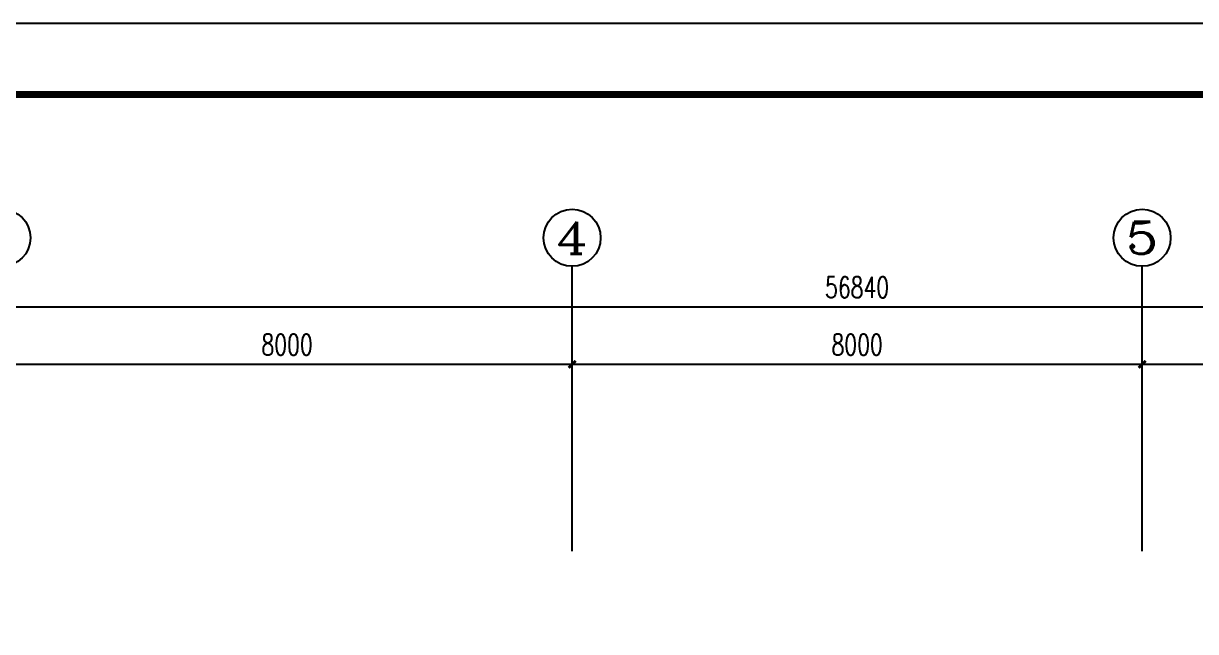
# Model space of a CAD drawing. Extents: x 1738143 to 1822243, y -608375 to -303375.
# Drawn here: x 1766032 to 1782482, y -434718 to -426175 of the extents above; entities that cross this region are included whole.
import ezdxf
from ezdxf.enums import TextEntityAlignment as Align

# ---------------------------------------------------------------- set-up
doc = ezdxf.new("R2010")
doc.units = 0
doc.header["$LTSCALE"] = 1000
doc.header["$MEASUREMENT"] = 0
for name, color, linetype in [('AXIS', 3, 'Continuous'), ('AXIS_TEXT', 7, 'Continuous'), ('PUB_DIM', 3, 'Continuous'), ('TK', 4, 'Continuous')]:
    doc.layers.add(name, color=color, linetype=linetype)
doc.styles.add('_TCH_AXIS', font='COMPLEX', dxfattribs={"bigfont": 'GBCBIG'})
doc.styles.add('_TCH_DIM_T3', font='SIMPLEX', dxfattribs={"width": 0.705882, "bigfont": 'GBCBIG'})
doc.styles.add('COMPLEX', font='COMPLEX')
doc.styles.add('HZTXT1', font='romans.shx', dxfattribs={"width": 0.7, "bigfont": 'GBHZFS.SHX'})
doc.styles.get("Standard").update_dxf_attribs({"font": 'gbenor.shx', "bigfont": 'gbcbig.shx'})
doc.dimstyles.new('_TCH_ARCH&&100', dxfattribs={"dimtxt": 297.5, "dimasz": 100, "dimexe": 250, "dimexo": 300, "dimgap": 126.25, "dimtad": 1, "dimdec": 0, "dimzin": 0, "dimdsep": 46, "dimtxsty": '_TCH_DIM_T3', "dimblk": 'ARCHTICK', "dimcen": 0.09, "dimclrt": 7, "dimazin": 2, "dimtfac": 1, "dimtdec": 0, "dimtix": 1, "dimtmove": 2, "dimatfit": 3, "dimfxl": 30, "dimtolj": 1, "dimtzin": 0, "dimarcsym": 0})

# ---------------------------------------------------------------- blocks, each defined once
blk = doc.blocks.new('_ArchTick')
at = {"color": 0, "linetype": 'ByBlock', "const_width": 0.4}
blk.add_lwpolyline([(-0.5, -0.5), (0.5, 0.5)], dxfattribs=at)
blk = doc.blocks.new('*D96')
at = {"layer": 'Defpoints', "color": 0, "transparency": 16777216}
for p in [(-16300, 32940), (-24300, 31924), (-16300, 31924)]:
    blk.add_point(p, dxfattribs=at)
at = {"layer": 'PUB_DIM', "color": 0, "lineweight": -2, "transparency": 16777216}
for p, q in [((-24300, 32224), (-24300, 33190)), ((-16300, 32224), (-16300, 33190)), ((-24300, 32940), (-16300, 32940))]:
    blk.add_line(p, q, dxfattribs=at)
at = {"layer": 'PUB_DIM', "color": 0, "lineweight": -2, "transparency": 16777216, "xscale": 100, "yscale": 100, "zscale": 100, "rotation": 180}
blk.add_blockref('_ArchTick', (-24300, 32940), dxfattribs=at)
at = {"layer": 'PUB_DIM', "color": 0, "lineweight": -2, "transparency": 16777216, "xscale": 100, "yscale": 100, "zscale": 100}
blk.add_blockref('_ArchTick', (-16300, 32940), dxfattribs=at)
at = {"layer": 'PUB_DIM', "color": 7, "transparency": 16777216, "insert": (-20300, 33215), "char_height": 297.5, "attachment_point": 5, "style": '_TCH_DIM_T3'}
blk.add_mtext('\\A1;8000', dxfattribs=at)
blk = doc.blocks.new('*D97')
at = {"layer": 'Defpoints', "color": 0, "transparency": 16777216}
for p in [(-8300, 32940), (-16300, 31924), (-8300, 31924)]:
    blk.add_point(p, dxfattribs=at)
at = {"layer": 'PUB_DIM', "color": 0, "lineweight": -2, "transparency": 16777216}
for p, q in [((-16300, 32224), (-16300, 33190)), ((-8300, 32224), (-8300, 33190)), ((-16300, 32940), (-8300, 32940))]:
    blk.add_line(p, q, dxfattribs=at)
at = {"layer": 'PUB_DIM', "color": 0, "lineweight": -2, "transparency": 16777216, "xscale": 100, "yscale": 100, "zscale": 100, "rotation": 180}
blk.add_blockref('_ArchTick', (-16300, 32940), dxfattribs=at)
at = {"layer": 'PUB_DIM', "color": 0, "lineweight": -2, "transparency": 16777216, "xscale": 100, "yscale": 100, "zscale": 100}
blk.add_blockref('_ArchTick', (-8300, 32940), dxfattribs=at)
at = {"layer": 'PUB_DIM', "color": 7, "transparency": 16777216, "insert": (-12300, 33215), "char_height": 297.5, "attachment_point": 5, "style": '_TCH_DIM_T3'}
blk.add_mtext('\\A1;8000', dxfattribs=at)
blk = doc.blocks.new('*D98')
at = {"layer": 'Defpoints', "color": 0, "transparency": 16777216}
for p in [(-300, 32940), (-8300, 31924), (-300, 31924)]:
    blk.add_point(p, dxfattribs=at)
at = {"layer": 'PUB_DIM', "color": 0, "lineweight": -2, "transparency": 16777216}
for p, q in [((-8300, 32224), (-8300, 33190)), ((-300, 32224), (-300, 33190)), ((-8300, 32940), (-300, 32940))]:
    blk.add_line(p, q, dxfattribs=at)
at = {"layer": 'PUB_DIM', "color": 0, "lineweight": -2, "transparency": 16777216, "xscale": 100, "yscale": 100, "zscale": 100, "rotation": 180}
blk.add_blockref('_ArchTick', (-8300, 32940), dxfattribs=at)
at = {"layer": 'PUB_DIM', "color": 0, "lineweight": -2, "transparency": 16777216, "xscale": 100, "yscale": 100, "zscale": 100}
blk.add_blockref('_ArchTick', (-300, 32940), dxfattribs=at)
at = {"layer": 'PUB_DIM', "color": 7, "transparency": 16777216, "insert": (-4300, 33215), "char_height": 297.5, "attachment_point": 5, "style": '_TCH_DIM_T3'}
blk.add_mtext('\\A1;8000', dxfattribs=at)
blk = doc.blocks.new('*D102')
at = {"layer": 'Defpoints', "color": 0, "transparency": 16777216}
for p in [(16120, 33747), (-40720, 32705), (16120, 32705)]:
    blk.add_point(p, dxfattribs=at)
at = {"layer": 'PUB_DIM', "color": 0, "lineweight": -2, "transparency": 16777216}
for p, q in [((-40720, 33005), (-40720, 33997)), ((16120, 33005), (16120, 33997)), ((-40720, 33747), (16120, 33747))]:
    blk.add_line(p, q, dxfattribs=at)
at = {"layer": 'PUB_DIM', "color": 0, "lineweight": -2, "transparency": 16777216, "xscale": 100, "yscale": 100, "zscale": 100, "rotation": 180}
blk.add_blockref('_ArchTick', (-40720, 33747), dxfattribs=at)
at = {"layer": 'PUB_DIM', "color": 0, "lineweight": -2, "transparency": 16777216, "xscale": 100, "yscale": 100, "zscale": 100}
blk.add_blockref('_ArchTick', (16120, 33747), dxfattribs=at)
at = {"layer": 'PUB_DIM', "color": 7, "transparency": 16777216, "insert": (-12300, 34022), "char_height": 297.5, "attachment_point": 5, "style": '_TCH_DIM_T3'}
blk.add_mtext('\\A1;56840', dxfattribs=at)
blk = doc.blocks.new('*D243')
at = {"layer": 'Defpoints', "color": 0, "transparency": 16777216}
for p in [(-16300, 32940), (-24300, 31924), (-16300, 31924)]:
    blk.add_point(p, dxfattribs=at)
at = {"layer": 'PUB_DIM', "color": 0, "lineweight": -2, "transparency": 16777216}
for p, q in [((-24300, 32224), (-24300, 33190)), ((-16300, 32224), (-16300, 33190)), ((-24300, 32940), (-16300, 32940))]:
    blk.add_line(p, q, dxfattribs=at)
at = {"layer": 'PUB_DIM', "color": 0, "lineweight": -2, "transparency": 16777216, "xscale": 100, "yscale": 100, "zscale": 100, "rotation": 180}
blk.add_blockref('_ArchTick', (-24300, 32940), dxfattribs=at)
at = {"layer": 'PUB_DIM', "color": 0, "lineweight": -2, "transparency": 16777216, "xscale": 100, "yscale": 100, "zscale": 100}
blk.add_blockref('_ArchTick', (-16300, 32940), dxfattribs=at)
at = {"layer": 'PUB_DIM', "color": 7, "transparency": 16777216, "insert": (-20300, 33215), "char_height": 297.5, "attachment_point": 5, "style": '_TCH_DIM_T3'}
blk.add_mtext('\\A1;8000', dxfattribs=at)
blk = doc.blocks.new('*D244')
at = {"layer": 'Defpoints', "color": 0, "transparency": 16777216}
for p in [(-8300, 32940), (-16300, 31924), (-8300, 31924)]:
    blk.add_point(p, dxfattribs=at)
at = {"layer": 'PUB_DIM', "color": 0, "lineweight": -2, "transparency": 16777216}
for p, q in [((-16300, 32224), (-16300, 33190)), ((-8300, 32224), (-8300, 33190)), ((-16300, 32940), (-8300, 32940))]:
    blk.add_line(p, q, dxfattribs=at)
at = {"layer": 'PUB_DIM', "color": 0, "lineweight": -2, "transparency": 16777216, "xscale": 100, "yscale": 100, "zscale": 100, "rotation": 180}
blk.add_blockref('_ArchTick', (-16300, 32940), dxfattribs=at)
at = {"layer": 'PUB_DIM', "color": 0, "lineweight": -2, "transparency": 16777216, "xscale": 100, "yscale": 100, "zscale": 100}
blk.add_blockref('_ArchTick', (-8300, 32940), dxfattribs=at)
at = {"layer": 'PUB_DIM', "color": 7, "transparency": 16777216, "insert": (-12300, 33215), "char_height": 297.5, "attachment_point": 5, "style": '_TCH_DIM_T3'}
blk.add_mtext('\\A1;8000', dxfattribs=at)
blk = doc.blocks.new('*D245')
at = {"layer": 'Defpoints', "color": 0, "transparency": 16777216}
for p in [(-300, 32940), (-8300, 31924), (-300, 31924)]:
    blk.add_point(p, dxfattribs=at)
at = {"layer": 'PUB_DIM', "color": 0, "lineweight": -2, "transparency": 16777216}
for p, q in [((-8300, 32224), (-8300, 33190)), ((-300, 32224), (-300, 33190)), ((-8300, 32940), (-300, 32940))]:
    blk.add_line(p, q, dxfattribs=at)
at = {"layer": 'PUB_DIM', "color": 0, "lineweight": -2, "transparency": 16777216, "xscale": 100, "yscale": 100, "zscale": 100, "rotation": 180}
blk.add_blockref('_ArchTick', (-8300, 32940), dxfattribs=at)
at = {"layer": 'PUB_DIM', "color": 0, "lineweight": -2, "transparency": 16777216, "xscale": 100, "yscale": 100, "zscale": 100}
blk.add_blockref('_ArchTick', (-300, 32940), dxfattribs=at)
at = {"layer": 'PUB_DIM', "color": 7, "transparency": 16777216, "insert": (-4300, 33215), "char_height": 297.5, "attachment_point": 5, "style": '_TCH_DIM_T3'}
blk.add_mtext('\\A1;8000', dxfattribs=at)
blk = doc.blocks.new('*D249')
at = {"layer": 'Defpoints', "color": 0, "transparency": 16777216}
for p in [(16120, 33747), (-40720, 32705), (16120, 32705)]:
    blk.add_point(p, dxfattribs=at)
at = {"layer": 'PUB_DIM', "color": 0, "lineweight": -2, "transparency": 16777216}
for p, q in [((-40720, 33005), (-40720, 33997)), ((16120, 33005), (16120, 33997)), ((-40720, 33747), (16120, 33747))]:
    blk.add_line(p, q, dxfattribs=at)
at = {"layer": 'PUB_DIM', "color": 0, "lineweight": -2, "transparency": 16777216, "xscale": 100, "yscale": 100, "zscale": 100, "rotation": 180}
blk.add_blockref('_ArchTick', (-40720, 33747), dxfattribs=at)
at = {"layer": 'PUB_DIM', "color": 0, "lineweight": -2, "transparency": 16777216, "xscale": 100, "yscale": 100, "zscale": 100}
blk.add_blockref('_ArchTick', (16120, 33747), dxfattribs=at)
at = {"layer": 'PUB_DIM', "color": 7, "transparency": 16777216, "insert": (-12300, 34022), "char_height": 297.5, "attachment_point": 5, "style": '_TCH_DIM_T3'}
blk.add_mtext('\\A1;56840', dxfattribs=at)
blk = doc.blocks.new('*D390')
at = {"layer": 'Defpoints', "color": 0, "transparency": 16777216}
for p in [(-16300, 32940), (-24300, 31924), (-16300, 31924)]:
    blk.add_point(p, dxfattribs=at)
at = {"layer": 'PUB_DIM', "color": 0, "lineweight": -2, "transparency": 16777216}
for p, q in [((-24300, 32224), (-24300, 33190)), ((-16300, 32224), (-16300, 33190)), ((-24300, 32940), (-16300, 32940))]:
    blk.add_line(p, q, dxfattribs=at)
at = {"layer": 'PUB_DIM', "color": 0, "lineweight": -2, "transparency": 16777216, "xscale": 100, "yscale": 100, "zscale": 100, "rotation": 180}
blk.add_blockref('_ArchTick', (-24300, 32940), dxfattribs=at)
at = {"layer": 'PUB_DIM', "color": 0, "lineweight": -2, "transparency": 16777216, "xscale": 100, "yscale": 100, "zscale": 100}
blk.add_blockref('_ArchTick', (-16300, 32940), dxfattribs=at)
at = {"layer": 'PUB_DIM', "color": 7, "transparency": 16777216, "insert": (-20300, 33215), "char_height": 297.5, "attachment_point": 5, "style": '_TCH_DIM_T3'}
blk.add_mtext('\\A1;8000', dxfattribs=at)
blk = doc.blocks.new('*D391')
at = {"layer": 'Defpoints', "color": 0, "transparency": 16777216}
for p in [(-8300, 32940), (-16300, 31924), (-8300, 31924)]:
    blk.add_point(p, dxfattribs=at)
at = {"layer": 'PUB_DIM', "color": 0, "lineweight": -2, "transparency": 16777216}
for p, q in [((-16300, 32224), (-16300, 33190)), ((-8300, 32224), (-8300, 33190)), ((-16300, 32940), (-8300, 32940))]:
    blk.add_line(p, q, dxfattribs=at)
at = {"layer": 'PUB_DIM', "color": 0, "lineweight": -2, "transparency": 16777216, "xscale": 100, "yscale": 100, "zscale": 100, "rotation": 180}
blk.add_blockref('_ArchTick', (-16300, 32940), dxfattribs=at)
at = {"layer": 'PUB_DIM', "color": 0, "lineweight": -2, "transparency": 16777216, "xscale": 100, "yscale": 100, "zscale": 100}
blk.add_blockref('_ArchTick', (-8300, 32940), dxfattribs=at)
at = {"layer": 'PUB_DIM', "color": 7, "transparency": 16777216, "insert": (-12300, 33215), "char_height": 297.5, "attachment_point": 5, "style": '_TCH_DIM_T3'}
blk.add_mtext('\\A1;8000', dxfattribs=at)
blk = doc.blocks.new('*D392')
at = {"layer": 'Defpoints', "color": 0, "transparency": 16777216}
for p in [(-300, 32940), (-8300, 31924), (-300, 31924)]:
    blk.add_point(p, dxfattribs=at)
at = {"layer": 'PUB_DIM', "color": 0, "lineweight": -2, "transparency": 16777216}
for p, q in [((-8300, 32224), (-8300, 33190)), ((-300, 32224), (-300, 33190)), ((-8300, 32940), (-300, 32940))]:
    blk.add_line(p, q, dxfattribs=at)
at = {"layer": 'PUB_DIM', "color": 0, "lineweight": -2, "transparency": 16777216, "xscale": 100, "yscale": 100, "zscale": 100, "rotation": 180}
blk.add_blockref('_ArchTick', (-8300, 32940), dxfattribs=at)
at = {"layer": 'PUB_DIM', "color": 0, "lineweight": -2, "transparency": 16777216, "xscale": 100, "yscale": 100, "zscale": 100}
blk.add_blockref('_ArchTick', (-300, 32940), dxfattribs=at)
at = {"layer": 'PUB_DIM', "color": 7, "transparency": 16777216, "insert": (-4300, 33215), "char_height": 297.5, "attachment_point": 5, "style": '_TCH_DIM_T3'}
blk.add_mtext('\\A1;8000', dxfattribs=at)
blk = doc.blocks.new('*D396')
at = {"layer": 'Defpoints', "color": 0, "transparency": 16777216}
for p in [(16120, 33747), (-40720, 32705), (16120, 32705)]:
    blk.add_point(p, dxfattribs=at)
at = {"layer": 'PUB_DIM', "color": 0, "lineweight": -2, "transparency": 16777216}
for p, q in [((-40720, 33005), (-40720, 33997)), ((16120, 33005), (16120, 33997)), ((-40720, 33747), (16120, 33747))]:
    blk.add_line(p, q, dxfattribs=at)
at = {"layer": 'PUB_DIM', "color": 0, "lineweight": -2, "transparency": 16777216, "xscale": 100, "yscale": 100, "zscale": 100, "rotation": 180}
blk.add_blockref('_ArchTick', (-40720, 33747), dxfattribs=at)
at = {"layer": 'PUB_DIM', "color": 0, "lineweight": -2, "transparency": 16777216, "xscale": 100, "yscale": 100, "zscale": 100}
blk.add_blockref('_ArchTick', (16120, 33747), dxfattribs=at)
at = {"layer": 'PUB_DIM', "color": 7, "transparency": 16777216, "insert": (-12300, 34022), "char_height": 297.5, "attachment_point": 5, "style": '_TCH_DIM_T3'}
blk.add_mtext('\\A1;56840', dxfattribs=at)
blk = doc.blocks.new('*D548')
at = {"layer": 'Defpoints', "color": 0, "transparency": 16777216}
for p in [(-16300, 32940), (-24300, 31924), (-16300, 31924)]:
    blk.add_point(p, dxfattribs=at)
at = {"layer": 'PUB_DIM', "color": 0, "lineweight": -2, "transparency": 16777216}
for p, q in [((-24300, 32224), (-24300, 33190)), ((-16300, 32224), (-16300, 33190)), ((-24300, 32940), (-16300, 32940))]:
    blk.add_line(p, q, dxfattribs=at)
at = {"layer": 'PUB_DIM', "color": 0, "lineweight": -2, "transparency": 16777216, "xscale": 100, "yscale": 100, "zscale": 100, "rotation": 180}
blk.add_blockref('_ArchTick', (-24300, 32940), dxfattribs=at)
at = {"layer": 'PUB_DIM', "color": 0, "lineweight": -2, "transparency": 16777216, "xscale": 100, "yscale": 100, "zscale": 100}
blk.add_blockref('_ArchTick', (-16300, 32940), dxfattribs=at)
at = {"layer": 'PUB_DIM', "color": 7, "transparency": 16777216, "insert": (-20300, 33215), "char_height": 297.5, "attachment_point": 5, "style": '_TCH_DIM_T3'}
blk.add_mtext('\\A1;8000', dxfattribs=at)
blk = doc.blocks.new('*D549')
at = {"layer": 'Defpoints', "color": 0, "transparency": 16777216}
for p in [(-8300, 32940), (-16300, 31924), (-8300, 31924)]:
    blk.add_point(p, dxfattribs=at)
at = {"layer": 'PUB_DIM', "color": 0, "lineweight": -2, "transparency": 16777216}
for p, q in [((-16300, 32224), (-16300, 33190)), ((-8300, 32224), (-8300, 33190)), ((-16300, 32940), (-8300, 32940))]:
    blk.add_line(p, q, dxfattribs=at)
at = {"layer": 'PUB_DIM', "color": 0, "lineweight": -2, "transparency": 16777216, "xscale": 100, "yscale": 100, "zscale": 100, "rotation": 180}
blk.add_blockref('_ArchTick', (-16300, 32940), dxfattribs=at)
at = {"layer": 'PUB_DIM', "color": 0, "lineweight": -2, "transparency": 16777216, "xscale": 100, "yscale": 100, "zscale": 100}
blk.add_blockref('_ArchTick', (-8300, 32940), dxfattribs=at)
at = {"layer": 'PUB_DIM', "color": 7, "transparency": 16777216, "insert": (-12300, 33215), "char_height": 297.5, "attachment_point": 5, "style": '_TCH_DIM_T3'}
blk.add_mtext('\\A1;8000', dxfattribs=at)
blk = doc.blocks.new('*D550')
at = {"layer": 'Defpoints', "color": 0, "transparency": 16777216}
for p in [(-300, 32940), (-8300, 31924), (-300, 31924)]:
    blk.add_point(p, dxfattribs=at)
at = {"layer": 'PUB_DIM', "color": 0, "lineweight": -2, "transparency": 16777216}
for p, q in [((-8300, 32224), (-8300, 33190)), ((-300, 32224), (-300, 33190)), ((-8300, 32940), (-300, 32940))]:
    blk.add_line(p, q, dxfattribs=at)
at = {"layer": 'PUB_DIM', "color": 0, "lineweight": -2, "transparency": 16777216, "xscale": 100, "yscale": 100, "zscale": 100, "rotation": 180}
blk.add_blockref('_ArchTick', (-8300, 32940), dxfattribs=at)
at = {"layer": 'PUB_DIM', "color": 0, "lineweight": -2, "transparency": 16777216, "xscale": 100, "yscale": 100, "zscale": 100}
blk.add_blockref('_ArchTick', (-300, 32940), dxfattribs=at)
at = {"layer": 'PUB_DIM', "color": 7, "transparency": 16777216, "insert": (-4300, 33215), "char_height": 297.5, "attachment_point": 5, "style": '_TCH_DIM_T3'}
blk.add_mtext('\\A1;8000', dxfattribs=at)
blk = doc.blocks.new('*D554')
at = {"layer": 'Defpoints', "color": 0, "transparency": 16777216}
for p in [(16120, 33747), (-40720, 32705), (16120, 32705)]:
    blk.add_point(p, dxfattribs=at)
at = {"layer": 'PUB_DIM', "color": 0, "lineweight": -2, "transparency": 16777216}
for p, q in [((-40720, 33005), (-40720, 33997)), ((16120, 33005), (16120, 33997)), ((-40720, 33747), (16120, 33747))]:
    blk.add_line(p, q, dxfattribs=at)
at = {"layer": 'PUB_DIM', "color": 0, "lineweight": -2, "transparency": 16777216, "xscale": 100, "yscale": 100, "zscale": 100, "rotation": 180}
blk.add_blockref('_ArchTick', (-40720, 33747), dxfattribs=at)
at = {"layer": 'PUB_DIM', "color": 0, "lineweight": -2, "transparency": 16777216, "xscale": 100, "yscale": 100, "zscale": 100}
blk.add_blockref('_ArchTick', (16120, 33747), dxfattribs=at)
at = {"layer": 'PUB_DIM', "color": 7, "transparency": 16777216, "insert": (-12300, 34022), "char_height": 297.5, "attachment_point": 5, "style": '_TCH_DIM_T3'}
blk.add_mtext('\\A1;56840', dxfattribs=at)
blk = doc.blocks.new('_AXISO')
blk.add_circle((0, 0), 0.5)
at = {"layer": 'AXIS_TEXT', "style": 'COMPLEX', "width": 1.041667}
blk.add_attdef('A', text='', height=0.56, dxfattribs=at).set_placement((-0.25, -0.28), (0.25, -0.28), align=Align.FIT)
blk = doc.blocks.new('*U633')
at = {"color": 3}
blk.add_lwpolyline([(-84100, 0), (0, 0), (0, 59400), (-84100, 59400)], close=True, dxfattribs=at)
at = {"color": 3, "const_width": 100}
blk.add_lwpolyline([(-81600, 1000), (-1000, 1000), (-1000, 58400), (-81600, 58400)], close=True, dxfattribs=at)
at = {"layer": 'TK', "color": 4, "style": 'HZTXT1'}
for tag, height, width, p in [('项目负责1', 400, 0.6, (-4500, 19196)), ('项目负责2', 400, 0.6, (-4500, 18296)), ('专责', 400, 0.6, (-4500, 17396)), ('审定', 400, 0.6, (-4500, 16496)), ('审核', 400, 0.6, (-4500, 15596)), ('校对', 400, 0.6, (-4500, 14696)), ('设计', 400, 0.6, (-4500, 13796)), ('绘图', 400, 0.6, (-4500, 12896)), ('建设单位', 450, 0.6, (-4500, 11050)), ('工号', 400, 0.5, (-5501, 3507)), ('版次', 400, 0.7, (-2138, 3498)), ('阶段', 400, 0.7, (-2138, 2498)), ('比例', 400, 0.7, (-5491, 1513)), ('日期', 400, 0.7, (-2138, 1498))]:
    blk.add_attdef(tag, text='', height=height, dxfattribs=dict(at, width=width)).set_placement(p, align=Align.MIDDLE)
at = {"layer": 'TK', "color": 1, "lineweight": -3, "style": 'HZTXT1', "width": 0.6}
blk.add_attdef('工程名称', text='', height=450, dxfattribs=at).set_placement((-4500, 9050), align=Align.MIDDLE)
at = {"layer": 'TK', "color": 4, "lineweight": -3, "style": 'HZTXT1', "width": 0.6}
blk.add_attdef('子项名称', text='', height=450, dxfattribs=at).set_placement((-4500, 7050), align=Align.MIDDLE)
at = {"layer": 'TK', "color": 1, "lineweight": -3, "width": 0.6, "flags": 104}
blk.add_attdef('图名', text='', height=400, dxfattribs=at).set_placement((-4558, 4958), align=Align.MIDDLE_CENTER)
at = {"layer": 'TK', "color": 1, "style": 'HZTXT1', "width": 0.7}
blk.add_attdef('图号', text='', height=400, dxfattribs=at).set_placement((-5491, 2513), align=Align.MIDDLE)
blk = doc.blocks.new('A$C5D18424C')
at = {"layer": 'AXIS'}
for p, q in [((-16300, 30317.3), (-16300, 34317.3)), ((-8300, 30317.3), (-8300, 34317.3))]:
    blk.add_line(p, q, dxfattribs=at)
ref = blk.add_blockref('_AXISO', (-24300, 34717.3), dxfattribs=dict(at, xscale=800, yscale=800, zscale=800))
ref.add_attrib('A', '3', dxfattribs={"layer": 'AXIS_TEXT', "height": 452.5, "style": '_TCH_AXIS', "width": 1.5}).set_placement((-24526.3, 34491), (-24073.7, 34491), align=Align.FIT)
ref = blk.add_blockref('_AXISO', (-16300, 34717.3), dxfattribs=dict(at, xscale=800, yscale=800, zscale=800))
ref.add_attrib('A', '4', dxfattribs={"layer": 'AXIS_TEXT', "height": 452.5, "style": '_TCH_AXIS', "width": 1.3125}).set_placement((-16526.3, 34491), (-16073.7, 34491), align=Align.FIT)
ref = blk.add_blockref('_AXISO', (-8300, 34717.3), dxfattribs=dict(at, xscale=800, yscale=800, zscale=800))
ref.add_attrib('A', '5', dxfattribs={"layer": 'AXIS_TEXT', "height": 452.5, "style": '_TCH_AXIS', "width": 1.5}).set_placement((-8526.3, 34491), (-8073.7, 34491), align=Align.FIT)
at = {"layer": 'PUB_DIM'}
for p1, p2, distance, picture, middle in [((-40720, 32704.8), (16120, 32704.8), 1042.6, '*D102', (-12300, 34022.4)), ((-40720, 32704.8), (16120, 32704.8), 1042.6, '*D249', (-12300, 34022.4)), ((-40720, 32704.8), (16120, 32704.8), 1042.6, '*D396', (-12300, 34022.4)), ((-40720, 32704.8), (16120, 32704.8), 1042.6, '*D554', (-12300, 34022.4)), ((-24300, 31923.5), (-16300, 31923.5), 1017, '*D96', (-20300, 33215.5)), ((-24300, 31923.5), (-16300, 31923.5), 1017, '*D243', (-20300, 33215.5)), ((-24300, 31923.5), (-16300, 31923.5), 1017, '*D390', (-20300, 33215.5)), ((-24300, 31923.5), (-16300, 31923.5), 1017, '*D548', (-20300, 33215.5)), ((-16300, 31923.5), (-8300, 31923.5), 1017, '*D97', (-12300, 33215.5)), ((-16300, 31923.5), (-8300, 31923.5), 1017, '*D244', (-12300, 33215.5)), ((-16300, 31923.5), (-8300, 31923.5), 1017, '*D391', (-12300, 33215.5)), ((-16300, 31923.5), (-8300, 31923.5), 1017, '*D549', (-12300, 33215.5)), ((-8300, 31923.5), (-300, 31923.5), 1017, '*D98', (-4300, 33215.5)), ((-8300, 31923.5), (-300, 31923.5), 1017, '*D245', (-4300, 33215.5)), ((-8300, 31923.5), (-300, 31923.5), 1017, '*D392', (-4300, 33215.5)), ((-8300, 31923.5), (-300, 31923.5), 1017, '*D550', (-4300, 33215.5))]:
    dim = blk.add_aligned_dim(p1=p1, p2=p2, distance=distance, dimstyle='_TCH_ARCH&&100', dxfattribs=at)
    dim.commit()
    dim.dimension.update_dxf_attribs({"geometry": picture, "text_midpoint": middle})

msp = doc.modelspace()

# ---------------------------------------------------------------- block references
for name, p in [('*U633', (1822242.9, -485574.9)), ('A$C5D18424C', (1790031.5, -463903.3))]:
    msp.add_blockref(name, p)

doc.saveas('drawing.dxf')
